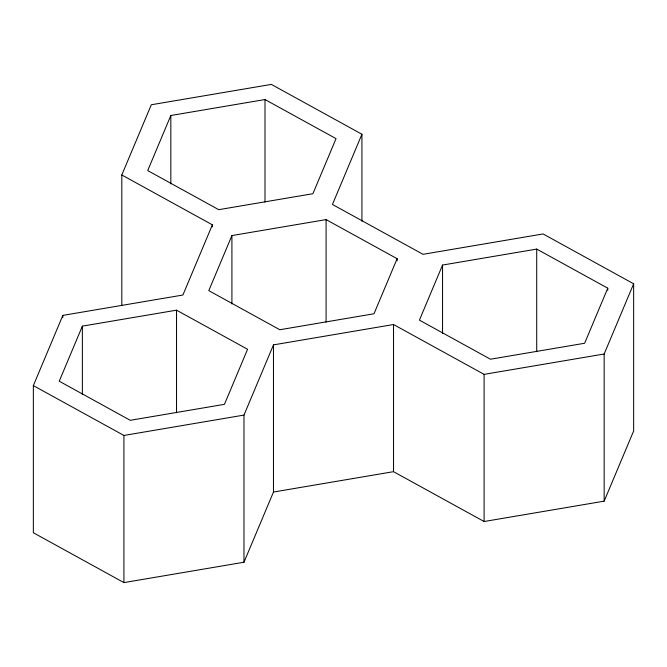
<?xml version="1.0" encoding="UTF-8"?>
<svg xmlns="http://www.w3.org/2000/svg" width="667" height="667" viewBox="0 0 667 667"><rect width="100%" height="100%" fill="white"/><g stroke="black" fill="none" stroke-linecap="round" stroke-linejoin="round"><path stroke-width="1" d="M361.931 134.25L332.441 204.461L423.02 254.31L543.08 233.942L633.65 283.792L604.16 354.002L484.1 374.362L393.53 324.521L273.47 344.881L273.47 492.029L243.98 562.239L123.92 582.599L33.35 532.75L33.35 385.601L62.84 315.391L182.9 295.031L212.381 224.821L121.811 174.971L151.301 104.761L271.361 84.401L361.931 134.25L361.931 221.294M82.366 326.138L59.238 381.207L130.282 420.31L224.454 404.335L247.582 349.266L176.538 310.172L82.366 326.138L82.366 394.53M170.835 115.508L147.699 170.577L218.743 209.68L312.915 193.705L336.043 138.636L264.999 99.541L170.835 115.508L170.835 183.9M231.916 235.568L208.788 290.637L279.832 329.74L373.995 313.765L397.123 258.696L326.088 219.601L231.916 235.568L231.916 303.96M243.98 562.239L243.98 415.091L273.47 344.881M442.546 265.057L419.418 320.127L490.462 359.221L584.634 343.255L607.762 288.186L536.718 249.083L442.546 265.057L442.546 333.45M273.47 492.029L393.53 471.669L484.1 521.519L604.16 501.159L633.65 430.949L633.65 283.792M33.35 385.601L123.92 435.451L243.98 415.091M607.762 288.186L607.762 290.253M604.16 354.002L604.16 501.159M536.718 249.083L536.718 351.676M484.1 374.362L484.1 521.519M397.123 258.696L397.123 260.772M393.53 324.521L393.53 471.669M326.088 219.601L326.088 322.186M264.999 99.541L264.999 202.134M212.381 224.821L212.381 226.888M176.538 310.172L176.538 412.765M123.92 435.451L123.92 582.599M121.811 174.971L121.811 305.544M62.84 315.391L62.84 317.467"/></g></svg>
